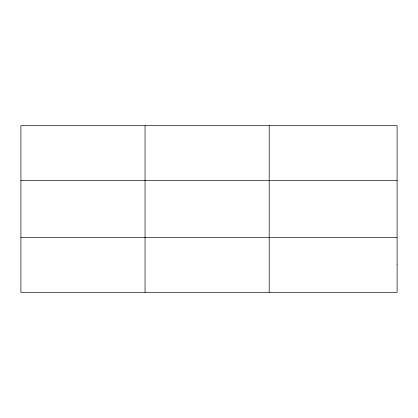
<?xml version="1.0" encoding="UTF-8"?>
<svg xmlns="http://www.w3.org/2000/svg" width="418" height="418" viewBox="0 0 418 418"><rect width="100%" height="100%" fill="white"/><g stroke="black" fill="none" stroke-linecap="round" stroke-linejoin="round"><path stroke-width="0.63" d="M145.046 292.297L145.046 125.703M269.192 292.297L269.192 125.703M20.9 180.68L397.1 180.68M20.9 237.319L397.1 237.319M397.1 264.808L397.1 292.297L20.9 292.297L20.9 125.703L397.1 125.703L397.1 264.808"/></g></svg>
